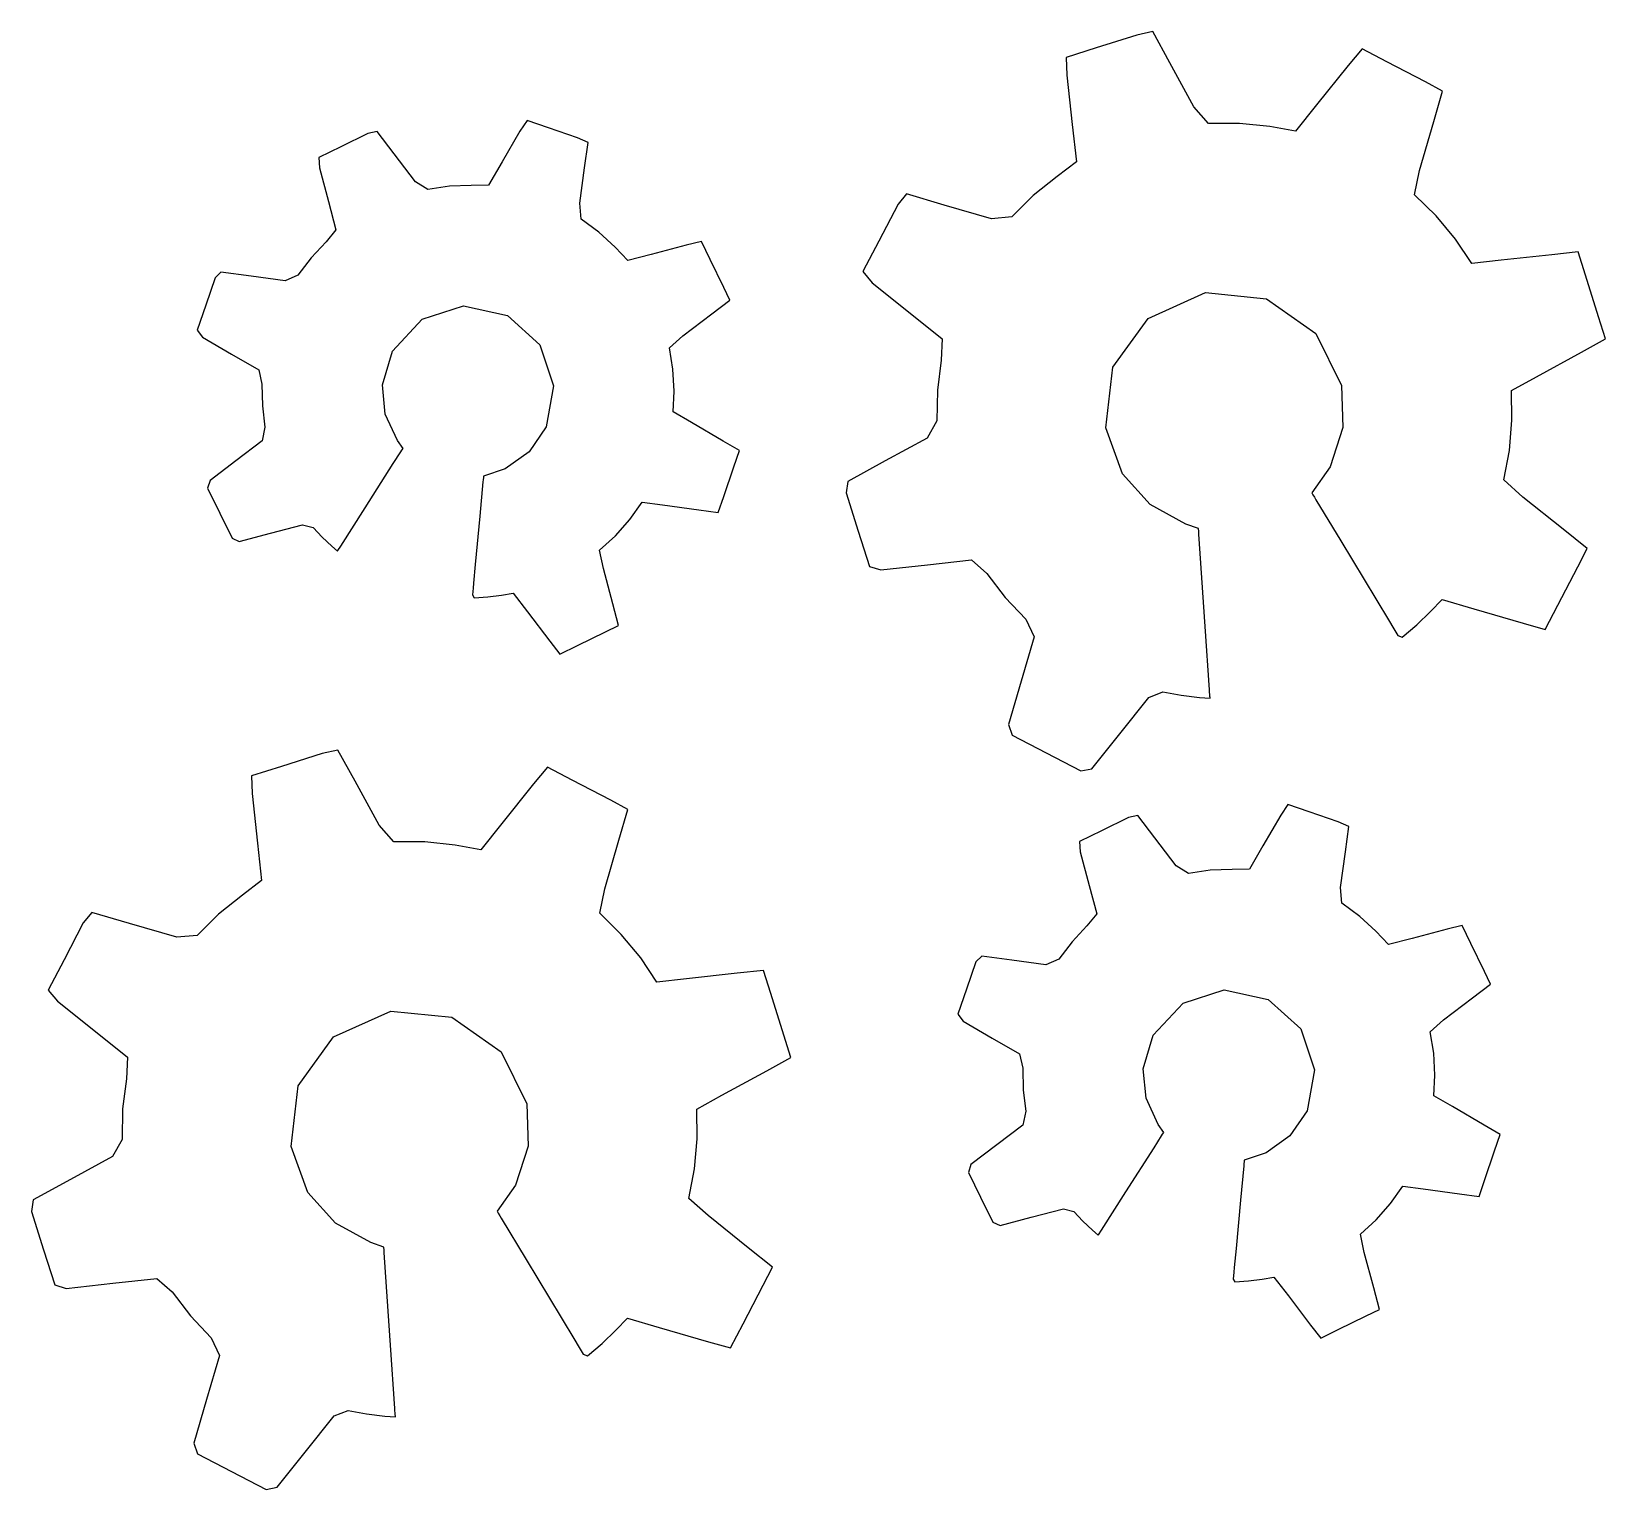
# Model space of a CAD drawing. Header units: metres. Extents: x 1466 to 1806, y 1326 to 1675.
# Drawn here: x 1505.9 to 1590.8, y 1595.1 to 1673.7 of the extents above; entities that cross this region are included whole.
import ezdxf

# ---------------------------------------------------------------- set-up
doc = ezdxf.new("R2010")
doc.units = ezdxf.units.M

msp = doc.modelspace()

# ---------------------------------------------------------------- linework, layer by layer
at = {"layer": 'COMPONENT0'}
for p, q in [((1565.492, 1673.501), (1563.293, 1672.808)), ((1566.339, 1673.694), (1565.492, 1673.501)), ((1567.262, 1672.008), (1566.339, 1673.694)), ((1563.293, 1672.808), (1561.679, 1672.3)), ((1577.625, 1672.765), (1576.875, 1671.867)), ((1578.967, 1672.067), (1577.625, 1672.765)), ((1561.679, 1672.3), (1561.708, 1671.343)), ((1568.56, 1669.638), (1567.262, 1672.008)), ((1576.875, 1671.867), (1575.171, 1669.741)), ((1581.043, 1670.986), (1578.967, 1672.067)), ((1561.708, 1671.343), (1562.002, 1668.68)), ((1581.968, 1670.485), (1581.043, 1670.986)), ((1581.488, 1668.841), (1581.968, 1670.485)), ((1569.356, 1668.737), (1568.56, 1669.638)), ((1575.171, 1669.741), (1574.032, 1668.32)), ((1524.026, 1668.188), (1522.578, 1667.48)), ((1524.525, 1668.309), (1524.026, 1668.188)), ((1525.444, 1667.102), (1524.525, 1668.309)), ((1532.229, 1668.329), (1531.266, 1666.669)), ((1532.62, 1668.893), (1532.229, 1668.329)), ((1533.766, 1668.5), (1532.62, 1668.893)), ((1535.329, 1667.965), (1533.766, 1668.5)), ((1562.002, 1668.68), (1562.225, 1666.668)), ((1571.015, 1668.74), (1569.356, 1668.737)), ((1572.648, 1668.568), (1571.015, 1668.74)), ((1574.032, 1668.32), (1572.648, 1668.568)), ((1580.718, 1666.21), (1581.488, 1668.841)), ((1522.578, 1667.48), (1521.389, 1666.897)), ((1535.899, 1667.716), (1535.329, 1667.965)), ((1535.714, 1666.35), (1535.899, 1667.716)), ((1521.389, 1666.897), (1521.422, 1666.339)), ((1526.592, 1665.593), (1525.444, 1667.102)), ((1531.266, 1666.669), (1530.539, 1665.415)), ((1562.225, 1666.668), (1561.191, 1665.874)), ((1521.422, 1666.339), (1521.903, 1664.528)), ((1535.454, 1664.432), (1535.714, 1666.35)), ((1561.191, 1665.874), (1559.903, 1664.848)), ((1580.449, 1664.896), (1580.718, 1666.21)), ((1527.268, 1665.185), (1526.592, 1665.593)), ((1528.426, 1665.353), (1527.268, 1665.185)), ((1529.605, 1665.397), (1528.426, 1665.353)), ((1530.539, 1665.415), (1529.605, 1665.397)), ((1553.073, 1664.935), (1552.612, 1664.386)), ((1555.105, 1664.341), (1553.073, 1664.935)), ((1559.903, 1664.848), (1558.741, 1663.7)), ((1581.613, 1663.759), (1580.449, 1664.896)), ((1521.903, 1664.528), (1522.309, 1662.998)), ((1535.529, 1663.574), (1535.454, 1664.432)), ((1552.612, 1664.386), (1551.573, 1662.391)), ((1557.645, 1663.598), (1555.105, 1664.341)), ((1536.488, 1662.87), (1535.529, 1663.574)), ((1558.741, 1663.7), (1557.645, 1663.598)), ((1582.658, 1662.496), (1581.613, 1663.759)), ((1521.784, 1662.35), (1520.981, 1661.503)), ((1522.309, 1662.998), (1521.784, 1662.35)), ((1537.356, 1662.076), (1536.488, 1662.87)), ((1542.011, 1662.378), (1541.196, 1662.179)), ((1542.487, 1661.405), (1542.011, 1662.378)), ((1551.573, 1662.391), (1550.72, 1660.751)), ((1583.535, 1661.186), (1582.658, 1662.496)), ((1520.981, 1661.503), (1520.265, 1660.568)), ((1538.049, 1661.343), (1537.356, 1662.076)), ((1539.309, 1661.678), (1538.049, 1661.343)), ((1541.196, 1662.179), (1539.309, 1661.678)), ((1543.224, 1659.899), (1542.487, 1661.405)), ((1587.865, 1661.663), (1585.125, 1661.361)), ((1589.27, 1661.817), (1587.865, 1661.663)), ((1589.665, 1660.566), (1589.27, 1661.817)), ((1516.11, 1660.725), (1515.797, 1660.409)), ((1517.739, 1660.504), (1516.11, 1660.725)), ((1520.265, 1660.568), (1519.567, 1660.257)), ((1550.72, 1660.751), (1551.219, 1660.151)), ((1585.125, 1661.361), (1583.535, 1661.186)), ((1590.372, 1658.322), (1589.665, 1660.566)), ((1515.797, 1660.409), (1515.292, 1658.937)), ((1519.567, 1660.257), (1517.739, 1660.504)), ((1543.544, 1659.217), (1543.224, 1659.899)), ((1551.219, 1660.151), (1553.261, 1658.516)), ((1515.292, 1658.937), (1514.83, 1657.591)), ((1526.963, 1658.195), (1529.184, 1658.903)), ((1529.184, 1658.903), (1531.56, 1658.39)), ((1542.568, 1658.473), (1543.544, 1659.217)), ((1566.1, 1658.233), (1569.193, 1659.626)), ((1569.193, 1659.626), (1572.473, 1659.293)), ((1572.473, 1659.293), (1575.133, 1657.42)), ((1525.354, 1656.47), (1526.963, 1658.195)), ((1531.56, 1658.39), (1533.309, 1656.803)), ((1541.006, 1657.283), (1542.568, 1658.473)), ((1553.261, 1658.516), (1554.985, 1657.134)), ((1564.192, 1655.597), (1566.1, 1658.233)), ((1590.75, 1657.121), (1590.372, 1658.322)), ((1514.83, 1657.591), (1515.109, 1657.215)), ((1515.109, 1657.215), (1516.678, 1656.304)), ((1540.291, 1656.64), (1541.006, 1657.283)), ((1575.133, 1657.42), (1576.511, 1654.62)), ((1524.821, 1654.654), (1525.354, 1656.47)), ((1533.309, 1656.803), (1534.046, 1654.592)), ((1540.479, 1655.489), (1540.291, 1656.64)), ((1554.985, 1657.134), (1554.932, 1655.971)), ((1587.031, 1655.083), (1589.454, 1656.411)), ((1589.454, 1656.411), (1590.75, 1657.121)), ((1516.678, 1656.304), (1518.15, 1655.45)), ((1540.544, 1654.316), (1540.479, 1655.489)), ((1554.932, 1655.971), (1554.732, 1654.354)), ((1563.816, 1652.326), (1564.192, 1655.597)), ((1518.15, 1655.45), (1518.323, 1654.678)), ((1518.323, 1654.678), (1518.344, 1653.51)), ((1524.969, 1653.073), (1524.821, 1654.654)), ((1576.511, 1654.62), (1576.594, 1652.345)), ((1585.679, 1654.342), (1587.031, 1655.083)), ((1534.046, 1654.592), (1533.649, 1652.391)), ((1540.491, 1653.188), (1540.544, 1654.316)), ((1554.732, 1654.354), (1554.703, 1652.71)), ((1585.708, 1652.737), (1585.679, 1654.342)), ((1518.344, 1653.51), (1518.486, 1652.361)), ((1525.631, 1651.653), (1524.969, 1653.073)), ((1541.483, 1652.613), (1540.491, 1653.188)), ((1518.486, 1652.361), (1518.33, 1651.622)), ((1533.649, 1652.391), (1532.729, 1651.044)), ((1543.191, 1651.621), (1541.483, 1652.613)), ((1554.703, 1652.71), (1554.178, 1651.782)), ((1564.721, 1649.844), (1563.816, 1652.326)), ((1576.594, 1652.345), (1575.909, 1650.237)), ((1585.568, 1651.115), (1585.708, 1652.737)), ((1518.33, 1651.622), (1516.917, 1650.547)), ((1525.928, 1651.22), (1525.631, 1651.653)), ((1525.864, 1651.121), (1525.928, 1651.22)), ((1544.067, 1651.113), (1543.191, 1651.621)), ((1554.178, 1651.782), (1551.919, 1650.545)), ((1516.917, 1650.547), (1515.523, 1649.486)), ((1523.887, 1648.019), (1525.405, 1650.4)), ((1525.405, 1650.4), (1525.811, 1651.037)), ((1525.811, 1651.037), (1525.864, 1651.121)), ((1532.729, 1651.044), (1531.437, 1650.121)), ((1543.762, 1650.223), (1544.067, 1651.113)), ((1551.919, 1650.545), (1549.908, 1649.443)), ((1585.26, 1649.529), (1585.568, 1651.115)), ((1530.247, 1649.531), (1530.236, 1649.419)), ((1530.257, 1649.648), (1530.247, 1649.531)), ((1530.265, 1649.734), (1530.257, 1649.648)), ((1531.437, 1650.121), (1530.265, 1649.734)), ((1543.215, 1648.628), (1543.762, 1650.223)), ((1566.198, 1648.192), (1564.721, 1649.844)), ((1575.909, 1650.237), (1574.913, 1648.832)), ((1586.3, 1648.601), (1585.26, 1649.529)), ((1515.523, 1649.486), (1515.394, 1649.071)), ((1515.394, 1649.071), (1516.047, 1647.736)), ((1530.236, 1649.419), (1530.064, 1647.568)), ((1549.908, 1649.443), (1549.817, 1648.829)), ((1549.817, 1648.829), (1550.471, 1646.758)), ((1574.913, 1648.832), (1574.975, 1648.729)), ((1574.975, 1648.729), (1575.06, 1648.589)), ((1522.57, 1645.954), (1523.887, 1648.019)), ((1538.151, 1647.393), (1538.817, 1648.33)), ((1538.817, 1648.33), (1539.911, 1648.182)), ((1539.911, 1648.182), (1541.872, 1647.917)), ((1541.872, 1647.917), (1542.922, 1647.775)), ((1542.922, 1647.775), (1543.215, 1648.628)), ((1568.118, 1647.146), (1566.198, 1648.192)), ((1575.06, 1648.589), (1575.141, 1648.454)), ((1575.141, 1648.454), (1576.481, 1646.232)), ((1588.46, 1646.87), (1586.3, 1648.601)), ((1516.047, 1647.736), (1516.709, 1646.384)), ((1518.775, 1646.647), (1520.516, 1647.11)), ((1520.516, 1647.11), (1521.075, 1646.96)), ((1530.064, 1647.568), (1529.821, 1644.969)), ((1537.379, 1646.517), (1538.151, 1647.393)), ((1568.811, 1646.905), (1568.118, 1647.146)), ((1516.709, 1646.384), (1517.1, 1646.202)), ((1517.1, 1646.202), (1518.775, 1646.647)), ((1521.075, 1646.96), (1521.561, 1646.438)), ((1521.561, 1646.438), (1522.081, 1645.948)), ((1536.527, 1645.734), (1537.379, 1646.517)), ((1550.471, 1646.758), (1551.068, 1644.864)), ((1568.821, 1646.741), (1568.811, 1646.905)), ((1568.831, 1646.603), (1568.821, 1646.741)), ((1568.902, 1645.551), (1568.831, 1646.603)), ((1576.481, 1646.232), (1578.363, 1643.112)), ((1589.761, 1645.827), (1588.46, 1646.87)), ((1522.081, 1645.948), (1522.397, 1645.682)), ((1522.397, 1645.682), (1522.415, 1645.711)), ((1522.415, 1645.711), (1522.57, 1645.954)), ((1536.732, 1644.757), (1536.527, 1645.734)), ((1569.171, 1641.619), (1568.902, 1645.551)), ((1589.262, 1644.845), (1589.761, 1645.827)), ((1529.821, 1644.969), (1529.726, 1643.952)), ((1537.241, 1642.84), (1536.732, 1644.757)), ((1551.068, 1644.864), (1551.693, 1644.672)), ((1551.693, 1644.672), (1554.209, 1644.95)), ((1554.209, 1644.95), (1556.569, 1645.211)), ((1556.569, 1645.211), (1557.403, 1644.486)), ((1557.403, 1644.486), (1558.395, 1643.192)), ((1588.179, 1642.765), (1589.262, 1644.845)), ((1529.703, 1643.695), (1529.668, 1643.323)), ((1529.726, 1643.952), (1529.703, 1643.695)), ((1529.668, 1643.323), (1529.765, 1643.174)), ((1529.765, 1643.174), (1530.501, 1643.222)), ((1530.501, 1643.222), (1531.228, 1643.318)), ((1531.228, 1643.318), (1531.868, 1643.425)), ((1531.868, 1643.425), (1532.643, 1642.407)), ((1537.548, 1641.685), (1537.241, 1642.84)), ((1558.395, 1643.192), (1559.508, 1642.019)), ((1578.363, 1643.112), (1579.1, 1641.891)), ((1581.311, 1642.424), (1581.942, 1643.074)), ((1581.942, 1643.074), (1583.656, 1642.573)), ((1587.503, 1641.466), (1588.179, 1642.765)), ((1532.643, 1642.407), (1533.842, 1640.833)), ((1559.508, 1642.019), (1559.945, 1641.061)), ((1579.1, 1641.891), (1579.286, 1641.583)), ((1580.574, 1641.713), (1581.311, 1642.424)), ((1583.656, 1642.573), (1586.307, 1641.799)), ((1535.332, 1640.593), (1536.841, 1641.332)), ((1536.841, 1641.332), (1537.548, 1641.685)), ((1559.945, 1641.061), (1559.249, 1638.683)), ((1569.404, 1638.208), (1569.171, 1641.619)), ((1579.286, 1641.583), (1579.555, 1641.137)), ((1579.555, 1641.137), (1579.787, 1641.05)), ((1579.787, 1641.05), (1580.574, 1641.713)), ((1586.307, 1641.799), (1587.503, 1641.466)), ((1533.842, 1640.833), (1534.389, 1640.132)), ((1534.389, 1640.132), (1535.332, 1640.593)), ((1559.249, 1638.683), (1558.563, 1636.336)), ((1564.567, 1635.843), (1566.138, 1637.805)), ((1566.138, 1637.805), (1566.89, 1638.1)), ((1566.89, 1638.1), (1567.868, 1637.917)), ((1567.868, 1637.917), (1568.86, 1637.797)), ((1568.86, 1637.797), (1569.435, 1637.76)), ((1569.429, 1637.836), (1569.404, 1638.208)), ((1569.432, 1637.808), (1569.429, 1637.836)), ((1569.435, 1637.76), (1569.432, 1637.808)), ((1558.563, 1636.336), (1558.762, 1635.763)), ((1558.762, 1635.763), (1560.602, 1634.806)), ((1563.055, 1633.955), (1564.567, 1635.843)), ((1521.574, 1634.773), (1519.375, 1634.08)), ((1522.421, 1634.966), (1521.574, 1634.773)), ((1523.344, 1633.28), (1522.421, 1634.966)), ((1560.602, 1634.806), (1562.465, 1633.836)), ((1519.375, 1634.08), (1517.761, 1633.572)), ((1517.761, 1633.572), (1517.79, 1632.615)), ((1533.707, 1634.038), (1532.956, 1633.139)), ((1535.048, 1633.339), (1533.707, 1634.038)), ((1562.465, 1633.836), (1563.055, 1633.955)), ((1517.79, 1632.615), (1518.084, 1629.952)), ((1524.641, 1630.91), (1523.344, 1633.28)), ((1532.956, 1633.139), (1531.252, 1631.013)), ((1537.124, 1632.259), (1535.048, 1633.339)), ((1538.049, 1631.757), (1537.124, 1632.259)), ((1537.569, 1630.114), (1538.049, 1631.757)), ((1573.631, 1632.025), (1573.24, 1631.461)), ((1574.777, 1631.632), (1573.631, 1632.025)), ((1525.437, 1630.01), (1524.641, 1630.91)), ((1531.252, 1631.013), (1530.113, 1629.592)), ((1565.037, 1631.32), (1563.589, 1630.611)), ((1565.536, 1631.44), (1565.037, 1631.32)), ((1566.455, 1630.233), (1565.536, 1631.44)), ((1573.24, 1631.461), (1572.277, 1629.801)), ((1576.34, 1631.096), (1574.777, 1631.632)), ((1576.91, 1630.847), (1576.34, 1631.096)), ((1527.097, 1630.013), (1525.437, 1630.01)), ((1528.73, 1629.84), (1527.097, 1630.013)), ((1536.8, 1627.482), (1537.569, 1630.114)), ((1563.589, 1630.611), (1562.4, 1630.029)), ((1562.4, 1630.029), (1562.433, 1629.471)), ((1567.604, 1628.725), (1566.455, 1630.233)), ((1576.725, 1629.482), (1576.91, 1630.847)), ((1518.084, 1629.952), (1518.306, 1627.94)), ((1530.113, 1629.592), (1528.73, 1629.84)), ((1562.433, 1629.471), (1562.914, 1627.659)), ((1572.277, 1629.801), (1571.55, 1628.546)), ((1576.465, 1627.564), (1576.725, 1629.482)), ((1568.279, 1628.317), (1567.604, 1628.725)), ((1569.437, 1628.484), (1568.279, 1628.317)), ((1570.617, 1628.528), (1569.437, 1628.484)), ((1571.55, 1628.546), (1570.617, 1628.528)), ((1518.306, 1627.94), (1517.273, 1627.146)), ((1536.531, 1626.168), (1536.8, 1627.482)), ((1562.914, 1627.659), (1563.32, 1626.13)), ((1576.54, 1626.706), (1576.465, 1627.564)), ((1517.273, 1627.146), (1515.985, 1626.12)), ((1577.499, 1626.001), (1576.54, 1626.706)), ((1509.155, 1626.207), (1508.693, 1625.658)), ((1511.186, 1625.613), (1509.155, 1626.207)), ((1515.985, 1626.12), (1514.823, 1624.972)), ((1537.695, 1625.031), (1536.531, 1626.168)), ((1563.32, 1626.13), (1562.795, 1625.481)), ((1578.367, 1625.207), (1577.499, 1626.001)), ((1508.693, 1625.658), (1507.655, 1623.663)), ((1513.727, 1624.87), (1511.186, 1625.613)), ((1514.823, 1624.972), (1513.727, 1624.87)), ((1538.74, 1623.768), (1537.695, 1625.031)), ((1562.795, 1625.481), (1561.992, 1624.635)), ((1579.06, 1624.475), (1578.367, 1625.207)), ((1582.207, 1625.311), (1580.32, 1624.81)), ((1583.022, 1625.509), (1582.207, 1625.311)), ((1583.498, 1624.536), (1583.022, 1625.509)), ((1561.992, 1624.635), (1561.276, 1623.699)), ((1580.32, 1624.81), (1579.06, 1624.475)), ((1584.235, 1623.031), (1583.498, 1624.536)), ((1507.655, 1623.663), (1506.801, 1622.023)), ((1539.617, 1622.458), (1538.74, 1623.768)), ((1556.808, 1623.541), (1556.303, 1622.069)), ((1557.121, 1623.856), (1556.808, 1623.541)), ((1558.75, 1623.636), (1557.121, 1623.856)), ((1560.578, 1623.388), (1558.75, 1623.636)), ((1561.276, 1623.699), (1560.578, 1623.388)), ((1541.207, 1622.633), (1539.617, 1622.458)), ((1543.947, 1622.935), (1541.207, 1622.633)), ((1545.352, 1623.089), (1543.947, 1622.935)), ((1545.746, 1621.838), (1545.352, 1623.089)), ((1584.555, 1622.348), (1584.235, 1623.031)), ((1506.801, 1622.023), (1507.301, 1621.424)), ((1546.454, 1619.594), (1545.746, 1621.838)), ((1556.303, 1622.069), (1555.841, 1620.723)), ((1567.974, 1621.327), (1570.195, 1622.035)), ((1570.195, 1622.035), (1572.571, 1621.522)), ((1572.571, 1621.522), (1574.32, 1619.934)), ((1582.017, 1620.415), (1583.579, 1621.605)), ((1583.579, 1621.605), (1584.555, 1622.348)), ((1507.301, 1621.424), (1509.342, 1619.788)), ((1522.181, 1619.506), (1525.275, 1620.898)), ((1525.275, 1620.898), (1528.554, 1620.565)), ((1555.841, 1620.723), (1556.12, 1620.346)), ((1566.365, 1619.601), (1567.974, 1621.327)), ((1528.554, 1620.565), (1531.214, 1618.692)), ((1556.12, 1620.346), (1557.689, 1619.436)), ((1574.32, 1619.934), (1575.057, 1617.723)), ((1581.302, 1619.771), (1582.017, 1620.415)), ((1509.342, 1619.788), (1511.066, 1618.407)), ((1520.273, 1616.869), (1522.181, 1619.506)), ((1546.832, 1618.393), (1546.454, 1619.594)), ((1557.689, 1619.436), (1559.161, 1618.582)), ((1565.832, 1617.785), (1566.365, 1619.601)), ((1581.49, 1618.621), (1581.302, 1619.771)), ((1511.066, 1618.407), (1511.014, 1617.243)), ((1531.214, 1618.692), (1532.593, 1615.892)), ((1545.536, 1617.683), (1546.832, 1618.393)), ((1559.161, 1618.582), (1559.334, 1617.81)), ((1581.555, 1617.448), (1581.49, 1618.621)), ((1543.112, 1616.355), (1545.536, 1617.683)), ((1559.334, 1617.81), (1559.355, 1616.641)), ((1565.98, 1616.205), (1565.832, 1617.785)), ((1575.057, 1617.723), (1574.66, 1615.523)), ((1581.502, 1616.319), (1581.555, 1617.448)), ((1511.014, 1617.243), (1510.814, 1615.627)), ((1519.898, 1613.598), (1520.273, 1616.869)), ((1559.355, 1616.641), (1559.497, 1615.492)), ((1510.814, 1615.627), (1510.785, 1613.982)), ((1532.593, 1615.892), (1532.676, 1613.618)), ((1541.761, 1615.614), (1543.112, 1616.355)), ((1541.79, 1614.009), (1541.761, 1615.614)), ((1566.642, 1614.785), (1565.98, 1616.205)), ((1582.494, 1615.744), (1581.502, 1616.319)), ((1584.202, 1614.753), (1582.494, 1615.744)), ((1559.341, 1614.754), (1557.929, 1613.679)), ((1559.497, 1615.492), (1559.341, 1614.754)), ((1566.939, 1614.351), (1566.642, 1614.785)), ((1574.66, 1615.523), (1573.74, 1614.176)), ((1585.078, 1614.244), (1584.202, 1614.753)), ((1510.785, 1613.982), (1510.259, 1613.055)), ((1541.649, 1612.387), (1541.79, 1614.009)), ((1566.416, 1613.531), (1566.822, 1614.168)), ((1566.822, 1614.168), (1566.875, 1614.252)), ((1566.875, 1614.252), (1566.939, 1614.351)), ((1573.74, 1614.176), (1572.448, 1613.252)), ((1584.773, 1613.355), (1585.078, 1614.244)), ((1510.259, 1613.055), (1508.001, 1611.817)), ((1520.803, 1611.117), (1519.898, 1613.598)), ((1532.676, 1613.618), (1531.99, 1611.51)), ((1557.929, 1613.679), (1556.534, 1612.617)), ((1564.898, 1611.15), (1566.416, 1613.531)), ((1572.448, 1613.252), (1571.276, 1612.866)), ((1584.226, 1611.76), (1584.773, 1613.355)), ((1541.342, 1610.801), (1541.649, 1612.387)), ((1556.534, 1612.617), (1556.405, 1612.202)), ((1556.405, 1612.202), (1557.058, 1610.867)), ((1571.247, 1612.55), (1571.075, 1610.7)), ((1571.258, 1612.663), (1571.247, 1612.55)), ((1571.268, 1612.78), (1571.258, 1612.663)), ((1571.276, 1612.866), (1571.268, 1612.78)), ((1508.001, 1611.817), (1505.989, 1610.716)), ((1531.99, 1611.51), (1530.995, 1610.105)), ((1579.162, 1610.524), (1579.828, 1611.462)), ((1579.828, 1611.462), (1580.922, 1611.314)), ((1583.933, 1610.907), (1584.226, 1611.76)), ((1505.989, 1610.716), (1505.899, 1610.101)), ((1522.279, 1609.464), (1520.803, 1611.117)), ((1542.382, 1609.873), (1541.342, 1610.801)), ((1557.058, 1610.867), (1557.72, 1609.515)), ((1563.581, 1609.085), (1564.898, 1611.15)), ((1571.075, 1610.7), (1570.832, 1608.1)), ((1578.39, 1609.649), (1579.162, 1610.524)), ((1580.922, 1611.314), (1582.883, 1611.049)), ((1582.883, 1611.049), (1583.933, 1610.907)), ((1505.899, 1610.101), (1506.552, 1608.03)), ((1530.995, 1610.105), (1531.057, 1610.001)), ((1531.057, 1610.001), (1531.141, 1609.861)), ((1531.141, 1609.861), (1531.223, 1609.726)), ((1531.223, 1609.726), (1532.563, 1607.504)), ((1544.542, 1608.142), (1542.382, 1609.873)), ((1558.111, 1609.333), (1559.786, 1609.779)), ((1559.786, 1609.779), (1561.527, 1610.242)), ((1561.527, 1610.242), (1562.086, 1610.091)), ((1562.086, 1610.091), (1562.572, 1609.57)), ((1577.538, 1608.865), (1578.39, 1609.649)), ((1524.2, 1608.418), (1522.279, 1609.464)), ((1557.72, 1609.515), (1558.111, 1609.333)), ((1562.572, 1609.57), (1563.092, 1609.079)), ((1563.092, 1609.079), (1563.408, 1608.814)), ((1563.408, 1608.814), (1563.426, 1608.842)), ((1563.426, 1608.842), (1563.581, 1609.085)), ((1577.743, 1607.888), (1577.538, 1608.865)), ((1506.552, 1608.03), (1507.149, 1606.136)), ((1524.892, 1608.177), (1524.2, 1608.418)), ((1524.903, 1608.013), (1524.892, 1608.177)), ((1524.912, 1607.875), (1524.903, 1608.013)), ((1545.843, 1607.099), (1544.542, 1608.142)), ((1570.832, 1608.1), (1570.737, 1607.083)), ((1524.984, 1606.823), (1524.912, 1607.875)), ((1532.563, 1607.504), (1534.445, 1604.384)), ((1545.343, 1606.117), (1545.843, 1607.099)), ((1578.252, 1605.971), (1577.743, 1607.888)), ((1510.291, 1606.222), (1512.65, 1606.483)), ((1512.65, 1606.483), (1513.484, 1605.758)), ((1525.252, 1602.891), (1524.984, 1606.823)), ((1570.714, 1606.826), (1570.679, 1606.454)), ((1570.679, 1606.454), (1570.776, 1606.306)), ((1570.737, 1607.083), (1570.714, 1606.826)), ((1570.776, 1606.306), (1571.512, 1606.353)), ((1571.512, 1606.353), (1572.239, 1606.45)), ((1572.239, 1606.45), (1572.879, 1606.556)), ((1572.879, 1606.556), (1573.654, 1605.539)), ((1507.149, 1606.136), (1507.775, 1605.944)), ((1507.775, 1605.944), (1510.291, 1606.222)), ((1513.484, 1605.758), (1514.476, 1604.464)), ((1544.26, 1604.037), (1545.343, 1606.117)), ((1573.654, 1605.539), (1574.853, 1603.964)), ((1578.559, 1604.817), (1578.252, 1605.971)), ((1577.852, 1604.463), (1578.559, 1604.817)), ((1514.476, 1604.464), (1515.589, 1603.291)), ((1534.445, 1604.384), (1535.181, 1603.163)), ((1537.392, 1603.696), (1538.023, 1604.346)), ((1538.023, 1604.346), (1539.737, 1603.846)), ((1539.737, 1603.846), (1542.389, 1603.071)), ((1543.584, 1602.738), (1544.26, 1604.037)), ((1574.853, 1603.964), (1575.4, 1603.264)), ((1575.4, 1603.264), (1576.343, 1603.725)), ((1576.343, 1603.725), (1577.852, 1604.463)), ((1515.589, 1603.291), (1516.026, 1602.333)), ((1525.485, 1599.481), (1525.252, 1602.891)), ((1535.181, 1603.163), (1535.367, 1602.855)), ((1535.367, 1602.855), (1535.637, 1602.409)), ((1535.869, 1602.322), (1536.656, 1602.985)), ((1536.656, 1602.985), (1537.392, 1603.696)), ((1542.389, 1603.071), (1543.584, 1602.738)), ((1516.026, 1602.333), (1515.331, 1599.955)), ((1535.637, 1602.409), (1535.869, 1602.322)), ((1515.331, 1599.955), (1514.644, 1597.608)), ((1525.511, 1599.108), (1525.485, 1599.481)), ((1520.648, 1597.115), (1522.219, 1599.077)), ((1522.219, 1599.077), (1522.972, 1599.372)), ((1522.972, 1599.372), (1523.95, 1599.189)), ((1523.95, 1599.189), (1524.941, 1599.069)), ((1524.941, 1599.069), (1525.516, 1599.032)), ((1525.513, 1599.08), (1525.511, 1599.108)), ((1525.516, 1599.032), (1525.513, 1599.08)), ((1514.644, 1597.608), (1514.844, 1597.035)), ((1514.844, 1597.035), (1516.683, 1596.078)), ((1519.137, 1595.227), (1520.648, 1597.115)), ((1516.683, 1596.078), (1518.546, 1595.108)), ((1518.546, 1595.108), (1519.137, 1595.227))]:
    msp.add_line(p, q, dxfattribs=at)

doc.saveas('drawing.dxf')
